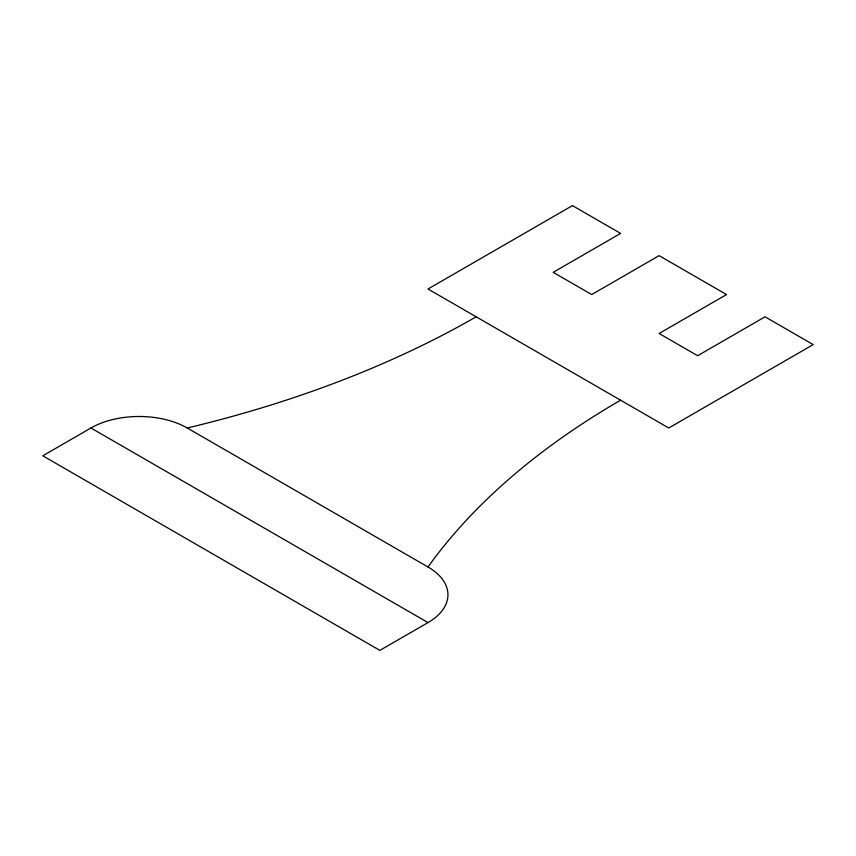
<?xml version="1.0" encoding="UTF-8"?>
<svg xmlns="http://www.w3.org/2000/svg" width="856" height="856" viewBox="0 0 856 856"><rect width="100%" height="100%" fill="white"/><g stroke="black" fill="none" stroke-linecap="round" stroke-linejoin="round"><path stroke-width="1.28" d="M476.15 316.806A890.85 514.328 0 0 1 187.25 428A68.095 39.312 0 0 0 90.95 428L42.8 455.799L379.85 650.389L428 622.59A68.095 39.312 0 0 0 428 566.993A890.85 514.328 0 0 1 620.6 400.201M187.25 428L428 566.993M90.95 428L428 622.59M572.45 205.611L428 289.007L668.75 428L813.2 344.604L765.05 316.806L697.64 355.721L659.12 333.487L726.53 294.56L659.12 255.644L591.71 294.56L553.19 272.326L620.6 233.41L572.45 205.611"/></g></svg>
